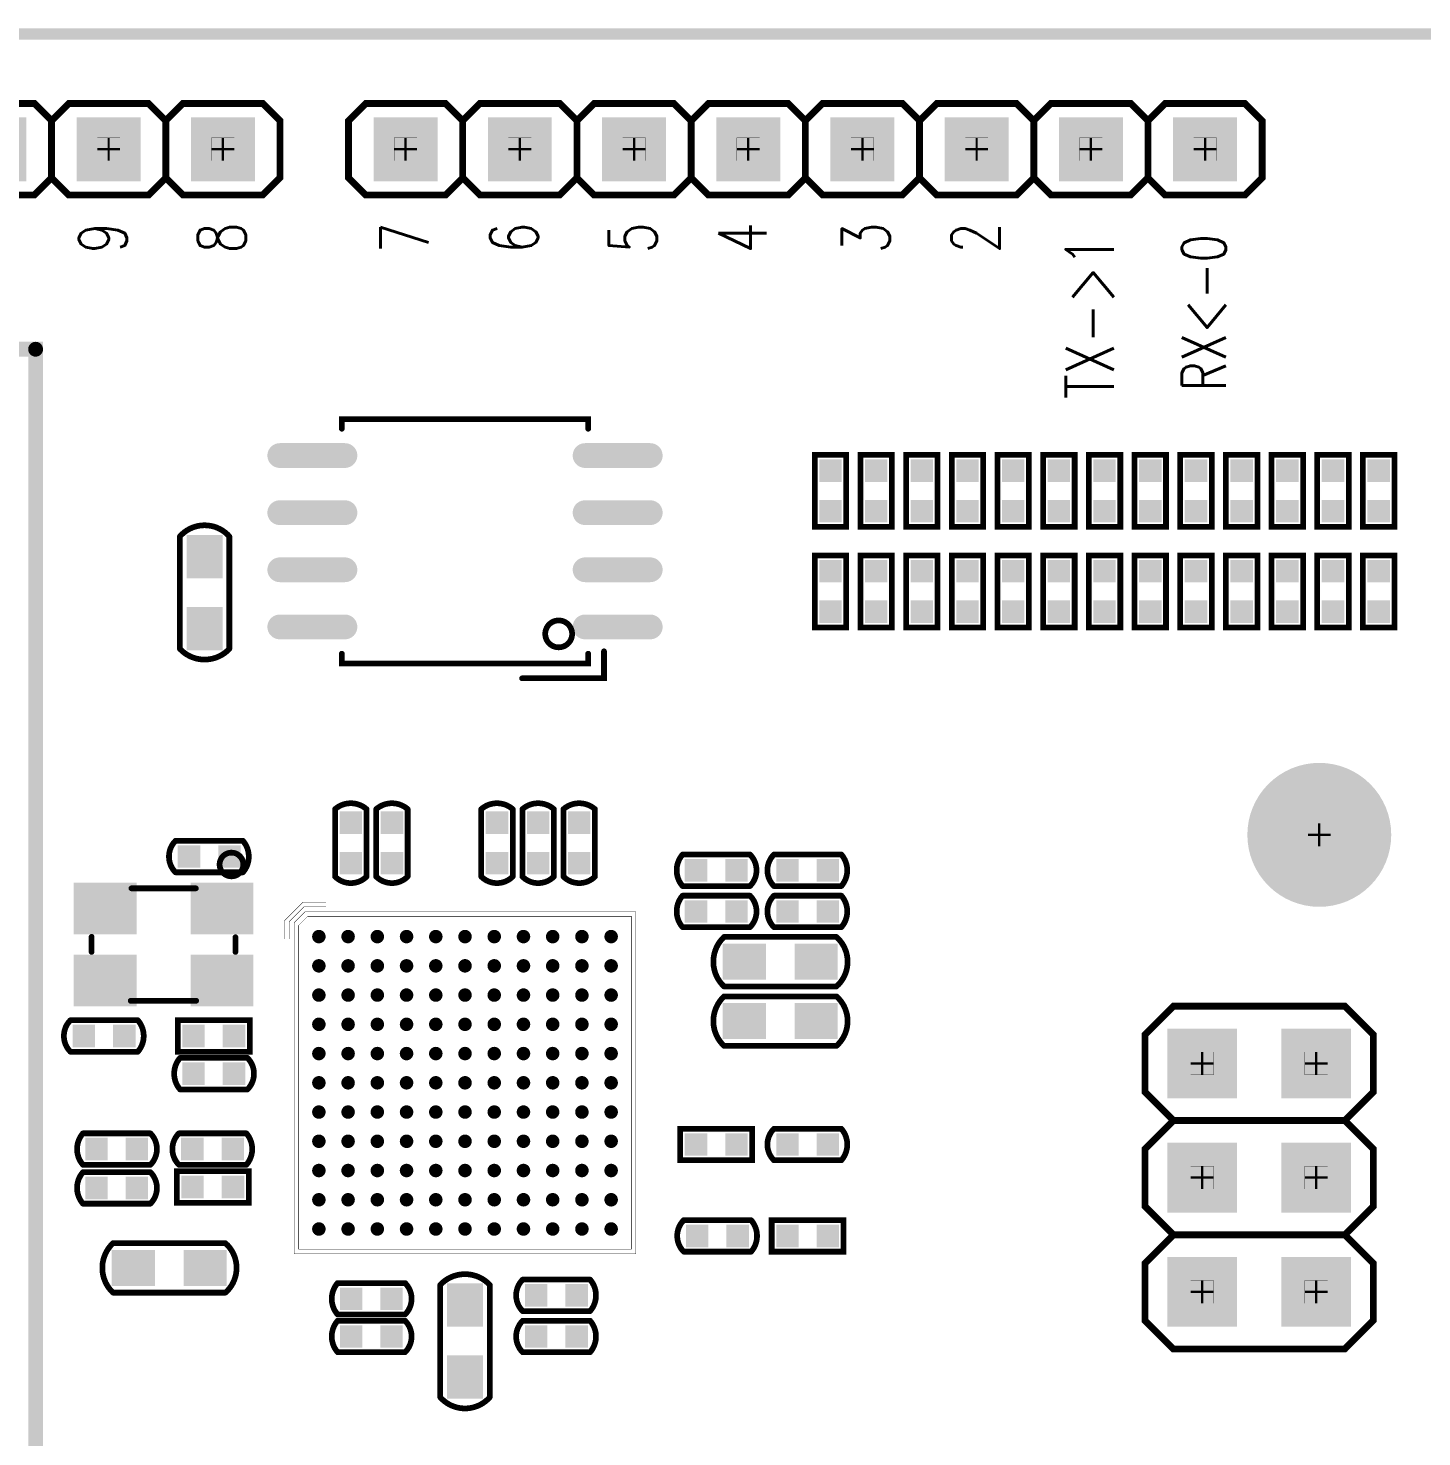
# Model space of a CAD drawing. Extents: x -3 to 111, y -1 to 54.
# Drawn here: x 37.22 to 68.22, y 22.15 to 53.47 of the extents above; entities that cross this region are included whole.
import ezdxf
from ezdxf.enums import TextEntityAlignment as Align

# ---------------------------------------------------------------- set-up
doc = ezdxf.new("R2010")
doc.units = 0
for name, color, linetype in [('2D_LINE_126', 2, 'CONTINUOUS'), ('BOARD_OUTLINE_00', 254, 'CONTINUOUS'), ('DRIL_NPLTE_THRU_01', 176, 'CONTINUOUS'), ('DRIL_NPLTE_THRU_02', 23, 'CONTINUOUS'), ('DRIL_NPLTE_THRU_03', 6, 'CONTINUOUS'), ('DRIL_NPLTE_THRU_04', 176, 'CONTINUOUS'), ('DRIL_PLTE_THRU_01', 176, 'CONTINUOUS'), ('DRIL_PLTE_THRU_02', 23, 'CONTINUOUS'), ('DRIL_PLTE_THRU_03', 6, 'CONTINUOUS'), ('DRIL_PLTE_THRU_04', 176, 'CONTINUOUS'), ('DRIL_SYMBOL', 254, 'CONTINUOUS'), ('PADS_BOT', 254, 'CONTINUOUS'), ('PADS_INNER', 254, 'CONTINUOUS'), ('PADS_TOP', 254, 'CONTINUOUS'), ('PART_TOP_2DLINE_00', 254, 'CONTINUOUS'), ('PART_TOP_2DLINE_01', 254, 'CONTINUOUS'), ('PART_TOP_COPPER_126', 254, 'CONTINUOUS'), ('TEXT_126', 2, 'CONTINUOUS')]:
    doc.layers.add(name, color=color, linetype=linetype)
doc.styles.add('W0$1524', font='simplex', dxfattribs={"width": 0.75})

# ---------------------------------------------------------------- blocks, each defined once
blk = doc.blocks.new('BOARD_1')
at = {"layer": 'BOARD_OUTLINE_00', "const_width": 0.254}
blk.add_lwpolyline([(22.209, 77.724, 0.414214), (21.209, 76.724), (21.209, 25.384, 0.414214), (22.209, 24.384), (128.905, 24.384, 0.414214), (129.921, 25.384), (129.921, 76.724, 0.406566), (128.905, 77.724)], format="xyb", close=True, dxfattribs=at)
blk = doc.blocks.new('SMOOTH_0$3302')
at = {"const_width": 0.1651}
blk.add_lwpolyline([(-0.08255, 0, 1), (0.08255, 0, 1)], format="xyb", close=True, dxfattribs=at)
blk = doc.blocks.new('DRAWING_17')
at = {"layer": '2D_LINE_126', "const_width": 0.3302}
blk.add_lwpolyline([(0.8128, 0.3048), (18.796, 0.3048), (18.796, -24.4856), (39.8272, -24.4856), (39.8272, -39.412926), (0.8128, -39.412926)], close=True, dxfattribs=at)
at = {"layer": '2D_LINE_126'}
blk.add_blockref('SMOOTH_0$3302', (18.796, 0.3048), dxfattribs=at)
blk = doc.blocks.new('SMOOTH_0$127')
at = {"const_width": 0.0635}
blk.add_lwpolyline([(-0.03175, 0, 1), (0.03175, 0, 1)], format="xyb", close=True, dxfattribs=at)
blk = doc.blocks.new('PART_BODY_TOP_150')
at = {"layer": 'PART_TOP_2DLINE_00', "const_width": 0.127}
blk.add_lwpolyline([(0.75, -0.35, 0.414214), (0.75, 0.35), (-0.75, 0.35, 0.373387), (-0.75, -0.35)], format="xyb", close=True, dxfattribs=at)
at = {"layer": 'PART_TOP_2DLINE_00'}
for p in [(-0.75, 0.35), (0.75, 0.35), (-0.75, -0.35), (0.75, -0.35)]:
    blk.add_blockref('SMOOTH_0$127', p, dxfattribs=at)
blk = doc.blocks.new('DRIL_HOLE_0')
blk.add_lwpolyline([(0, 0, 1), (0, 0, 1)], format="xyb", close=True)
blk = doc.blocks.new('PAD_0')
blk.add_lwpolyline([(0, 0, 1), (0, 0, 1)], format="xyb", close=True)
blk = doc.blocks.new('PAD_1')
at = {"const_width": 0.5}
blk.add_lwpolyline([(-0.25, 0), (0.25, 0)], dxfattribs=at)
blk = doc.blocks.new('STK_TOP_6')
at = {"layer": 'DRIL_PLTE_THRU_01'}
blk.add_blockref('DRIL_HOLE_0', (0, 0), dxfattribs=at)
at = {"layer": 'DRIL_PLTE_THRU_02'}
blk.add_blockref('DRIL_HOLE_0', (0, 0), dxfattribs=at)
at = {"layer": 'DRIL_PLTE_THRU_03'}
blk.add_blockref('DRIL_HOLE_0', (0, 0), dxfattribs=at)
at = {"layer": 'DRIL_PLTE_THRU_04'}
blk.add_blockref('DRIL_HOLE_0', (0, 0), dxfattribs=at)
at = {"layer": 'PADS_BOT'}
blk.add_blockref('PAD_0', (0, 0), dxfattribs=at)
at = {"layer": 'PADS_INNER'}
blk.add_blockref('PAD_0', (0, 0), dxfattribs=at)
at = {"layer": 'PADS_TOP'}
blk.add_blockref('PAD_1', (0, 0), dxfattribs=at)
blk = doc.blocks.new('STK_TOP_7')
at = {"layer": 'DRIL_PLTE_THRU_01'}
blk.add_blockref('DRIL_HOLE_0', (0, 0), dxfattribs=at)
at = {"layer": 'DRIL_PLTE_THRU_02'}
blk.add_blockref('DRIL_HOLE_0', (0, 0), dxfattribs=at)
at = {"layer": 'DRIL_PLTE_THRU_03'}
blk.add_blockref('DRIL_HOLE_0', (0, 0), dxfattribs=at)
at = {"layer": 'DRIL_PLTE_THRU_04'}
blk.add_blockref('DRIL_HOLE_0', (0, 0), dxfattribs=at)
at = {"layer": 'PADS_BOT'}
blk.add_blockref('PAD_0', (0, 0), dxfattribs=at)
at = {"layer": 'PADS_INNER'}
blk.add_blockref('PAD_0', (0, 0), dxfattribs=at)
at = {"layer": 'PADS_TOP'}
blk.add_blockref('PAD_1', (0, 0), dxfattribs=at)
blk = doc.blocks.new('SYM_TOP_5')
for name, p in [('PART_BODY_TOP_150', (0, 0)), ('STK_TOP_6', (-0.45, 0)), ('STK_TOP_7', (0.45, 0))]:
    blk.add_blockref(name, p)
blk = doc.blocks.new('PART_TOP_6')
blk.add_blockref('SYM_TOP_5', (0, 0))
blk = doc.blocks.new('PART_TOP_7')
blk.add_blockref('SYM_TOP_5', (0, 0))
blk = doc.blocks.new('PART_TOP_8')
blk.add_blockref('SYM_TOP_5', (0, 0))
blk = doc.blocks.new('PART_BODY_TOP_151')
at = {"layer": 'PART_TOP_2DLINE_01', "const_width": 0.127}
blk.add_lwpolyline([(1.25, -0.55, 0.432739), (1.25, 0.55), (-1.25, 0.55, 0.450467), (-1.25, -0.55)], format="xyb", close=True, dxfattribs=at)
at = {"layer": 'PART_TOP_2DLINE_01'}
for p in [(-1.25, 0.55), (1.25, 0.55), (-1.25, -0.55), (1.25, -0.55)]:
    blk.add_blockref('SMOOTH_0$127', p, dxfattribs=at)
blk = doc.blocks.new('PAD_3')
at = {"const_width": 0.8}
blk.add_lwpolyline([(-0.48, 0), (0.48, 0)], dxfattribs=at)
blk = doc.blocks.new('STK_TOP_8')
at = {"layer": 'DRIL_PLTE_THRU_01'}
blk.add_blockref('DRIL_HOLE_0', (0, 0), dxfattribs=at)
at = {"layer": 'DRIL_PLTE_THRU_02'}
blk.add_blockref('DRIL_HOLE_0', (0, 0), dxfattribs=at)
at = {"layer": 'DRIL_PLTE_THRU_03'}
blk.add_blockref('DRIL_HOLE_0', (0, 0), dxfattribs=at)
at = {"layer": 'DRIL_PLTE_THRU_04'}
blk.add_blockref('DRIL_HOLE_0', (0, 0), dxfattribs=at)
at = {"layer": 'PADS_BOT'}
blk.add_blockref('PAD_0', (0, 0), dxfattribs=at)
at = {"layer": 'PADS_INNER'}
blk.add_blockref('PAD_0', (0, 0), dxfattribs=at)
at = {"layer": 'PADS_TOP'}
blk.add_blockref('PAD_3', (0, 0), dxfattribs=at)
blk = doc.blocks.new('SYM_TOP_6')
for name, p in [('STK_TOP_8', (-0.8, 0)), ('PART_BODY_TOP_151', (0, 0)), ('STK_TOP_8', (0.8, 0))]:
    blk.add_blockref(name, p)
blk = doc.blocks.new('PART_TOP_9')
blk.add_blockref('SYM_TOP_6', (0, 0))
blk = doc.blocks.new('PART_BODY_TOP_173')
at = {"layer": 'PART_TOP_2DLINE_01', "const_width": 0.127}
blk.add_lwpolyline([(-0.8, -0.35), (-0.8, 0.35), (0.8, 0.35), (0.8, -0.35)], close=True, dxfattribs=at)
at = {"layer": 'PART_TOP_2DLINE_01'}
for p in [(-0.8, 0.35), (0.8, 0.35), (-0.8, -0.35), (0.8, -0.35)]:
    blk.add_blockref('SMOOTH_0$127', p, dxfattribs=at)
blk = doc.blocks.new('SYM_TOP_28')
for name, p in [('PART_BODY_TOP_173', (0, 0)), ('STK_TOP_7', (-0.45, 0)), ('STK_TOP_7', (0.45, 0))]:
    blk.add_blockref(name, p)
blk = doc.blocks.new('PART_TOP_10')
blk.add_blockref('SYM_TOP_28', (0, 0))
blk = doc.blocks.new('PART_TOP_11')
blk.add_blockref('SYM_TOP_6', (0, 0))
blk = doc.blocks.new('PART_BODY_TOP_189')
at = {"layer": 'PART_TOP_2DLINE_01', "const_width": 0.127}
for points in [[(-0.726, 1.25), (0.73, 1.25)], [(-1.6, -0.164), (-1.6, 0.163)], [(1.6, -0.172), (1.6, 0.163)], [(-0.72, -1.25), (0.715, -1.25)]]:
    blk.add_lwpolyline(points, dxfattribs=at)
blk.add_lwpolyline([(-1.247, -1.78, 1), (-1.774, -1.78, 1)], format="xyb", close=True, dxfattribs=at)
at = {"layer": 'PART_TOP_2DLINE_01'}
for p in [(-0.726, 1.25), (0.73, 1.25), (-1.6, 0.163), (1.6, 0.163), (-1.6, -0.164), (1.6, -0.172), (-0.72, -1.25), (0.715, -1.25)]:
    blk.add_blockref('SMOOTH_0$127', p, dxfattribs=at)
blk = doc.blocks.new('PAD_2')
at = {"const_width": 1.15}
blk.add_lwpolyline([(-0.7, 0), (0.7, 0)], dxfattribs=at)
blk = doc.blocks.new('STK_TOP_65')
at = {"layer": 'DRIL_PLTE_THRU_01'}
blk.add_blockref('DRIL_HOLE_0', (0, 0), dxfattribs=at)
at = {"layer": 'DRIL_PLTE_THRU_02'}
blk.add_blockref('DRIL_HOLE_0', (0, 0), dxfattribs=at)
at = {"layer": 'DRIL_PLTE_THRU_03'}
blk.add_blockref('DRIL_HOLE_0', (0, 0), dxfattribs=at)
at = {"layer": 'DRIL_PLTE_THRU_04'}
blk.add_blockref('DRIL_HOLE_0', (0, 0), dxfattribs=at)
at = {"layer": 'PADS_BOT'}
blk.add_blockref('PAD_0', (0, 0), dxfattribs=at)
at = {"layer": 'PADS_INNER'}
blk.add_blockref('PAD_0', (0, 0), dxfattribs=at)
at = {"layer": 'PADS_TOP'}
blk.add_blockref('PAD_2', (0, 0), dxfattribs=at)
blk = doc.blocks.new('SYM_TOP_44')
for name, p in [('STK_TOP_65', (-1.3, 0.8)), ('PART_BODY_TOP_189', (0, 0)), ('STK_TOP_65', (1.3, 0.8)), ('STK_TOP_65', (-1.3, -0.8)), ('STK_TOP_65', (1.3, -0.8))]:
    blk.add_blockref(name, p)
blk = doc.blocks.new('PART_TOP_12')
blk.add_blockref('SYM_TOP_44', (0, 0))
blk = doc.blocks.new('SMOOTH_0$009906')
at = {"const_width": 0.004953}
blk.add_lwpolyline([(-0.002476, 0, 1), (0.002476, 0, 1)], format="xyb", close=True, dxfattribs=at)
blk = doc.blocks.new('PART_BODY_TOP_180')
at = {"layer": 'PART_TOP_2DLINE_01', "const_width": 0.00991}
for points in [[(-4.0132, 3.2004), (-4.0132, 3.6068), (-3.6068, 4.0132), (-3.0988, 4.0132)], [(-3.0988, 3.9116), (-3.5814, 3.9116), (-3.9116, 3.5814), (-3.9116, 3.2004)]]:
    blk.add_lwpolyline(points, dxfattribs=at)
for points in [[(-3.8, -3.8), (3.8, -3.8), (3.8, 3.8), (-3.56, 3.8), (-3.8, 3.56)], [(3.7, 3.7), (-3.5, 3.7), (-3.7, 3.5), (-3.7, -3.7), (3.7, -3.7)]]:
    blk.add_lwpolyline(points, close=True, dxfattribs=at)
at = {"layer": 'PART_TOP_2DLINE_01'}
for p in [(-3.6068, 4.0132), (-3.5814, 3.9116), (-3.56, 3.8), (-3.0988, 4.0132), (-3.0988, 3.9116), (3.8, 3.8), (-4.0132, 3.6068), (-3.9116, 3.5814), (-3.8, 3.56), (-3.7, 3.5), (-3.5, 3.7), (3.7, 3.7), (-4.0132, 3.2004), (-3.9116, 3.2004), (-3.7, -3.7), (3.7, -3.7), (-3.8, -3.8), (3.8, -3.8)]:
    blk.add_blockref('SMOOTH_0$009906', p, dxfattribs=at)
blk = doc.blocks.new('PAD_7')
at = {"const_width": 0.15}
blk.add_lwpolyline([(0, -0.075, 1), (0, 0.075, 1)], format="xyb", close=True, dxfattribs=at)
blk = doc.blocks.new('STK_TOP_46')
at = {"layer": 'DRIL_PLTE_THRU_01'}
blk.add_blockref('DRIL_HOLE_0', (0, 0), dxfattribs=at)
at = {"layer": 'DRIL_PLTE_THRU_02'}
blk.add_blockref('DRIL_HOLE_0', (0, 0), dxfattribs=at)
at = {"layer": 'DRIL_PLTE_THRU_03'}
blk.add_blockref('DRIL_HOLE_0', (0, 0), dxfattribs=at)
at = {"layer": 'DRIL_PLTE_THRU_04'}
blk.add_blockref('DRIL_HOLE_0', (0, 0), dxfattribs=at)
at = {"layer": 'PADS_BOT'}
blk.add_blockref('PAD_0', (0, 0), dxfattribs=at)
at = {"layer": 'PADS_INNER'}
blk.add_blockref('PAD_0', (0, 0), dxfattribs=at)
at = {"layer": 'PADS_TOP'}
blk.add_blockref('PAD_7', (0, 0), dxfattribs=at)
blk = doc.blocks.new('SYM_TOP_35')
for name, p in [('PART_BODY_TOP_180', (0, 0)), ('STK_TOP_46', (-3.25, 3.25)), ('STK_TOP_46', (-2.6, 3.25)), ('STK_TOP_46', (-1.95, 3.25)), ('STK_TOP_46', (-1.3, 3.25)), ('STK_TOP_46', (-0.65, 3.25)), ('STK_TOP_46', (0, 3.25)), ('STK_TOP_46', (0.65, 3.25)), ('STK_TOP_46', (1.3, 3.25)), ('STK_TOP_46', (1.95, 3.25)), ('STK_TOP_46', (2.6, 3.25)), ('STK_TOP_46', (3.25, 3.25)), ('STK_TOP_46', (-3.25, 2.6)), ('STK_TOP_46', (-2.6, 2.6)), ('STK_TOP_46', (-1.95, 2.6)), ('STK_TOP_46', (-1.3, 2.6)), ('STK_TOP_46', (-0.65, 2.6)), ('STK_TOP_46', (0, 2.6)), ('STK_TOP_46', (0.65, 2.6)), ('STK_TOP_46', (1.3, 2.6)), ('STK_TOP_46', (1.95, 2.6)), ('STK_TOP_46', (2.6, 2.6)), ('STK_TOP_46', (3.25, 2.6)), ('STK_TOP_46', (-3.25, 1.95)), ('STK_TOP_46', (-2.6, 1.95)), ('STK_TOP_46', (-1.95, 1.95)), ('STK_TOP_46', (-1.3, 1.95)), ('STK_TOP_46', (-0.65, 1.95)), ('STK_TOP_46', (0, 1.95)), ('STK_TOP_46', (0.65, 1.95)), ('STK_TOP_46', (1.3, 1.95)), ('STK_TOP_46', (1.95, 1.95)), ('STK_TOP_46', (2.6, 1.95)), ('STK_TOP_46', (3.25, 1.95)), ('STK_TOP_46', (-3.25, 1.3)), ('STK_TOP_46', (-2.6, 1.3)), ('STK_TOP_46', (-1.95, 1.3)), ('STK_TOP_46', (-1.3, 1.3)), ('STK_TOP_46', (-0.65, 1.3)), ('STK_TOP_46', (0, 1.3)), ('STK_TOP_46', (0.65, 1.3)), ('STK_TOP_46', (1.3, 1.3)), ('STK_TOP_46', (1.95, 1.3)), ('STK_TOP_46', (2.6, 1.3)), ('STK_TOP_46', (3.25, 1.3)), ('STK_TOP_46', (-3.25, 0.65)), ('STK_TOP_46', (-2.6, 0.65)), ('STK_TOP_46', (-1.95, 0.65)), ('STK_TOP_46', (-1.3, 0.65)), ('STK_TOP_46', (-0.65, 0.65)), ('STK_TOP_46', (0, 0.65)), ('STK_TOP_46', (0.65, 0.65)), ('STK_TOP_46', (1.3, 0.65)), ('STK_TOP_46', (1.95, 0.65)), ('STK_TOP_46', (2.6, 0.65)), ('STK_TOP_46', (3.25, 0.65)), ('STK_TOP_46', (-3.25, 0)), ('STK_TOP_46', (-2.6, 0)), ('STK_TOP_46', (-1.95, 0)), ('STK_TOP_46', (-1.3, 0)), ('STK_TOP_46', (-0.65, 0)), ('STK_TOP_46', (0, 0)), ('STK_TOP_46', (0.65, 0)), ('STK_TOP_46', (1.3, 0)), ('STK_TOP_46', (1.95, 0)), ('STK_TOP_46', (2.6, 0)), ('STK_TOP_46', (3.25, 0)), ('STK_TOP_46', (-3.25, -0.65)), ('STK_TOP_46', (-2.6, -0.65)), ('STK_TOP_46', (-1.95, -0.65)), ('STK_TOP_46', (-1.3, -0.65)), ('STK_TOP_46', (-0.65, -0.65)), ('STK_TOP_46', (0, -0.65)), ('STK_TOP_46', (0.65, -0.65)), ('STK_TOP_46', (1.3, -0.65)), ('STK_TOP_46', (1.95, -0.65)), ('STK_TOP_46', (2.6, -0.65)), ('STK_TOP_46', (3.25, -0.65)), ('STK_TOP_46', (-3.25, -1.3)), ('STK_TOP_46', (-2.6, -1.3)), ('STK_TOP_46', (-1.95, -1.3)), ('STK_TOP_46', (-1.3, -1.3)), ('STK_TOP_46', (-0.65, -1.3)), ('STK_TOP_46', (0, -1.3)), ('STK_TOP_46', (0.65, -1.3)), ('STK_TOP_46', (1.3, -1.3)), ('STK_TOP_46', (1.95, -1.3)), ('STK_TOP_46', (2.6, -1.3)), ('STK_TOP_46', (3.25, -1.3)), ('STK_TOP_46', (-3.25, -1.95)), ('STK_TOP_46', (-2.6, -1.95)), ('STK_TOP_46', (-1.95, -1.95)), ('STK_TOP_46', (-1.3, -1.95)), ('STK_TOP_46', (-0.65, -1.95)), ('STK_TOP_46', (0, -1.95)), ('STK_TOP_46', (0.65, -1.95)), ('STK_TOP_46', (1.3, -1.95)), ('STK_TOP_46', (1.95, -1.95)), ('STK_TOP_46', (2.6, -1.95)), ('STK_TOP_46', (3.25, -1.95)), ('STK_TOP_46', (-3.25, -2.6)), ('STK_TOP_46', (-2.6, -2.6)), ('STK_TOP_46', (-1.95, -2.6)), ('STK_TOP_46', (-1.3, -2.6)), ('STK_TOP_46', (-0.65, -2.6)), ('STK_TOP_46', (0, -2.6)), ('STK_TOP_46', (0.65, -2.6)), ('STK_TOP_46', (1.3, -2.6)), ('STK_TOP_46', (1.95, -2.6)), ('STK_TOP_46', (2.6, -2.6)), ('STK_TOP_46', (3.25, -2.6)), ('STK_TOP_46', (-3.25, -3.25)), ('STK_TOP_46', (-2.6, -3.25)), ('STK_TOP_46', (-1.95, -3.25)), ('STK_TOP_46', (-1.3, -3.25)), ('STK_TOP_46', (-0.65, -3.25)), ('STK_TOP_46', (0, -3.25)), ('STK_TOP_46', (0.65, -3.25)), ('STK_TOP_46', (1.3, -3.25)), ('STK_TOP_46', (1.95, -3.25)), ('STK_TOP_46', (2.6, -3.25)), ('STK_TOP_46', (3.25, -3.25))]:
    blk.add_blockref(name, p)
blk = doc.blocks.new('PART_TOP_22')
blk.add_blockref('SYM_TOP_35', (0, 0))
blk = doc.blocks.new('PART_TOP_23')
blk.add_blockref('SYM_TOP_5', (0, 0))
blk = doc.blocks.new('PART_TOP_24')
blk.add_blockref('SYM_TOP_5', (0, 0))
blk = doc.blocks.new('PART_BODY_TOP_178')
at = {"layer": 'PART_TOP_2DLINE_00', "const_width": 0.127}
for points in [[(-2.5, 2.74), (-2.715, 2.74), (-2.715, -2.74), (-2.5, -2.74)], [(2.5, 2.74), (2.715, 2.74), (2.715, -2.74), (2.5, -2.74)], [(-2.447, -3.091), (-3.047, -3.091), (-3.047, -1.269)]]:
    blk.add_lwpolyline(points, dxfattribs=at)
blk.add_lwpolyline([(-2.359, -2.083, 1), (-1.761, -2.083, 1)], format="xyb", close=True, dxfattribs=at)
at = {"layer": 'PART_TOP_2DLINE_00'}
for p in [(-2.715, 2.74), (-2.5, 2.74), (2.5, 2.74), (2.715, 2.74), (-3.047, -1.269), (-2.715, -2.74), (-2.5, -2.74), (2.5, -2.74), (2.715, -2.74), (-3.047, -3.091), (-2.447, -3.091)]:
    blk.add_blockref('SMOOTH_0$127', p, dxfattribs=at)
blk = doc.blocks.new('PAD_8')
at = {"const_width": 0.275}
blk.add_lwpolyline([(-0.725, -0.1375), (0.725, -0.1375, 1), (0.725, 0.1375), (-0.725, 0.1375, 1)], format="xyb", close=True, dxfattribs=at)
blk = doc.blocks.new('STK_TOP_44')
at = {"layer": 'DRIL_NPLTE_THRU_01'}
blk.add_blockref('DRIL_HOLE_0', (0, 0), dxfattribs=at)
at = {"layer": 'DRIL_NPLTE_THRU_02'}
blk.add_blockref('DRIL_HOLE_0', (0, 0), dxfattribs=at)
at = {"layer": 'DRIL_NPLTE_THRU_03'}
blk.add_blockref('DRIL_HOLE_0', (0, 0), dxfattribs=at)
at = {"layer": 'DRIL_NPLTE_THRU_04'}
blk.add_blockref('DRIL_HOLE_0', (0, 0), dxfattribs=at)
at = {"layer": 'PADS_BOT'}
blk.add_blockref('PAD_0', (0, 0), dxfattribs=at)
at = {"layer": 'PADS_INNER'}
blk.add_blockref('PAD_0', (0, 0), dxfattribs=at)
at = {"layer": 'PADS_TOP', "rotation": 90}
blk.add_blockref('PAD_8', (0, 0), dxfattribs=at)
blk = doc.blocks.new('SYM_TOP_33')
for name, p in [('STK_TOP_44', (-1.905, 3.395)), ('STK_TOP_44', (-0.635, 3.395)), ('STK_TOP_44', (0.635, 3.395)), ('STK_TOP_44', (1.905, 3.395)), ('PART_BODY_TOP_178', (0, 0)), ('STK_TOP_44', (-1.905, -3.395)), ('STK_TOP_44', (-0.635, -3.395)), ('STK_TOP_44', (0.635, -3.395)), ('STK_TOP_44', (1.905, -3.395))]:
    blk.add_blockref(name, p)
blk = doc.blocks.new('PART_TOP_25')
blk.add_blockref('SYM_TOP_33', (0, 0))
blk = doc.blocks.new('PART_TOP_42')
blk.add_blockref('SYM_TOP_5', (0, 0))
blk = doc.blocks.new('PART_TOP_43')
blk.add_blockref('SYM_TOP_5', (0, 0))
blk = doc.blocks.new('PART_TOP_44')
blk.add_blockref('SYM_TOP_28', (0, 0))
blk = doc.blocks.new('PART_TOP_45')
blk.add_blockref('SYM_TOP_5', (0, 0))
blk = doc.blocks.new('PART_TOP_46')
blk.add_blockref('SYM_TOP_5', (0, 0))
blk = doc.blocks.new('PART_TOP_47')
blk.add_blockref('SYM_TOP_5', (0, 0))
blk = doc.blocks.new('PART_TOP_112')
blk.add_blockref('SYM_TOP_28', (0, 0))
blk = doc.blocks.new('PART_TOP_113')
blk.add_blockref('SYM_TOP_28', (0, 0))
blk = doc.blocks.new('PART_TOP_115')
blk.add_blockref('SYM_TOP_6', (0, 0))
blk = doc.blocks.new('SMOOTH_0$1524')
at = {"const_width": 0.0762}
blk.add_lwpolyline([(-0.0381, 0, 1), (0.0381, 0, 1)], format="xyb", close=True, dxfattribs=at)
blk = doc.blocks.new('SMOOTH_0$00254')
at = {"const_width": 0.00127}
blk.add_lwpolyline([(-0.001, 0, 1), (0.001, 0, 1)], format="xyb", close=True, dxfattribs=at)
blk = doc.blocks.new('PART_BODY_TOP_192')
at = {"layer": 'PART_TOP_2DLINE_00', "const_width": 0.152}
for points in [[(-1.27, -1.905), (-1.905, -2.54), (-3.175, -2.54), (-3.81, -1.905), (-3.81, 1.905), (-3.175, 2.54), (-1.905, 2.54), (-1.27, 1.905)], [(1.27, -1.905), (0.635, -2.54), (-0.635, -2.54), (-1.27, -1.905), (-1.27, 1.905), (-0.635, 2.54), (0.635, 2.54), (1.27, 1.905)]]:
    blk.add_lwpolyline(points, dxfattribs=at)
blk.add_lwpolyline([(1.27, -1.905), (1.27, 1.905), (1.905, 2.54), (3.175, 2.54), (3.81, 1.905), (3.81, -1.905), (3.175, -2.54), (1.905, -2.54)], close=True, dxfattribs=at)
at = {"layer": 'PART_TOP_COPPER_126', "const_width": 0.00254}
for points in [[(-2.794, 1.016), (-2.286, 1.016), (-2.286, 1.524), (-2.794, 1.524)], [(-0.254, 1.016), (0.254, 1.016), (0.254, 1.524), (-0.254, 1.524)], [(2.286, 1.016), (2.794, 1.016), (2.794, 1.524), (2.286, 1.524)], [(-2.794, -1.524), (-2.286, -1.524), (-2.286, -1.016), (-2.794, -1.016)], [(-0.254, -1.524), (0.254, -1.524), (0.254, -1.016), (-0.254, -1.016)], [(2.286, -1.524), (2.794, -1.524), (2.794, -1.016), (2.286, -1.016)]]:
    blk.add_lwpolyline(points, close=True, dxfattribs=at)
at = {"layer": 'PART_TOP_2DLINE_00'}
for p in [(-3.175, 2.54), (-1.905, 2.54), (-0.635, 2.54), (0.635, 2.54), (1.905, 2.54), (3.175, 2.54), (-3.81, 1.905), (-1.27, 1.905), (-1.27, 1.905), (1.27, 1.905), (1.27, 1.905), (3.81, 1.905), (-3.81, -1.905), (-1.27, -1.905), (-1.27, -1.905), (1.27, -1.905), (1.27, -1.905), (3.81, -1.905), (-3.175, -2.54), (-1.905, -2.54), (-0.635, -2.54), (0.635, -2.54), (1.905, -2.54), (3.175, -2.54)]:
    blk.add_blockref('SMOOTH_0$1524', p, dxfattribs=at)
at = {"layer": 'PART_TOP_COPPER_126'}
for p in [(-2.794, 1.524), (-2.286, 1.524), (-0.254, 1.524), (0.254, 1.524), (2.286, 1.524), (2.794, 1.524), (-2.794, 1.016), (-2.286, 1.016), (-0.254, 1.016), (0.254, 1.016), (2.286, 1.016), (2.794, 1.016), (-2.794, -1.016), (-2.286, -1.016), (-0.254, -1.016), (0.254, -1.016), (2.286, -1.016), (2.794, -1.016), (-2.794, -1.524), (-2.286, -1.524), (-0.254, -1.524), (0.254, -1.524), (2.286, -1.524), (2.794, -1.524)]:
    blk.add_blockref('SMOOTH_0$00254', p, dxfattribs=at)
blk = doc.blocks.new('DRIL_SYMBOL_0$95')
at = {"layer": 'DRIL_SYMBOL', "const_width": 0.0508}
for points in [[(-0.254, 0), (0.254, 0)], [(0, -0.254), (0, 0.254)]]:
    blk.add_lwpolyline(points, dxfattribs=at)
blk = doc.blocks.new('DRIL_HOLE_0$95')
at = {"const_width": 0.475}
blk.add_lwpolyline([(-0.2375, 0, 1), (0.2375, 0, 1)], format="xyb", close=True, dxfattribs=at)
blk.add_blockref('DRIL_SYMBOL_0$95', (0, 0))
blk = doc.blocks.new('PAD_21')
at = {"const_width": 1.55}
blk.add_lwpolyline([(-0.775, 0), (0.775, 0)], dxfattribs=at)
blk = doc.blocks.new('STK_TOP_69')
at = {"layer": 'DRIL_PLTE_THRU_01'}
blk.add_blockref('DRIL_HOLE_0$95', (0, 0), dxfattribs=at)
at = {"layer": 'DRIL_PLTE_THRU_02'}
blk.add_blockref('DRIL_HOLE_0$95', (0, 0), dxfattribs=at)
at = {"layer": 'DRIL_PLTE_THRU_03'}
blk.add_blockref('DRIL_HOLE_0$95', (0, 0), dxfattribs=at)
at = {"layer": 'DRIL_PLTE_THRU_04'}
blk.add_blockref('DRIL_HOLE_0$95', (0, 0), dxfattribs=at)
at = {"layer": 'PADS_BOT'}
blk.add_blockref('PAD_21', (0, 0), dxfattribs=at)
at = {"layer": 'PADS_INNER'}
blk.add_blockref('PAD_21', (0, 0), dxfattribs=at)
at = {"layer": 'PADS_TOP'}
blk.add_blockref('PAD_21', (0, 0), dxfattribs=at)
blk = doc.blocks.new('SYM_TOP_47')
for name, p in [('PART_BODY_TOP_192', (0, 0)), ('STK_TOP_69', (-2.54, 1.27)), ('STK_TOP_69', (0, 1.27)), ('STK_TOP_69', (2.54, 1.27)), ('STK_TOP_69', (-2.54, -1.27)), ('STK_TOP_69', (0, -1.27)), ('STK_TOP_69', (2.54, -1.27))]:
    blk.add_blockref(name, p)
blk = doc.blocks.new('PART_TOP_134')
blk.add_blockref('SYM_TOP_47', (0, 0))
blk = doc.blocks.new('PART_BODY_TOP_163')
at = {"layer": 'PART_TOP_2DLINE_00', "const_width": 0.152}
for points in [[(-10.16, 0.635), (-10.541, 1.016), (-12.319, 1.016), (-12.7, 0.635), (-12.7, -0.635), (-12.319, -1.016), (-10.541, -1.016), (-10.16, -0.635), (-10.16, 0.635), (-9.779, 1.016), (-8.001, 1.016), (-7.62, 0.635)], [(-5.08, 0.635), (-5.461, 1.016), (-7.239, 1.016), (-7.62, 0.635), (-7.62, -0.635), (-7.239, -1.016), (-5.461, -1.016), (-5.08, -0.635)], [(2.54, -0.635), (2.159, -1.016), (0.381, -1.016), (0, -0.635), (0, 0.635), (-0.381, 1.016), (-2.159, 1.016), (-2.54, 0.635)], [(5.08, -0.635), (4.699, -1.016), (2.921, -1.016), (2.54, -0.635), (2.54, 0.635), (2.159, 1.016), (0.381, 1.016), (0, 0.635)], [(5.08, 0.635), (4.699, 1.016), (2.921, 1.016), (2.54, 0.635)], [(10.16, -0.635), (9.779, -1.016), (8.001, -1.016), (7.62, -0.635), (7.62, 0.635), (7.239, 1.016), (5.461, 1.016), (5.08, 0.635), (5.08, -0.635), (5.461, -1.016), (7.239, -1.016), (7.62, -0.635)], [(7.62, 0.635), (8.001, 1.016), (9.779, 1.016), (10.16, 0.635)], [(-7.62, -0.635), (-8.001, -1.016), (-9.779, -1.016), (-10.16, -0.635)], [(0, -0.635), (-0.381, -1.016), (-2.159, -1.016), (-2.54, -0.635)]]:
    blk.add_lwpolyline(points, dxfattribs=at)
for points in [[(-2.921, 1.016), (-4.699, 1.016), (-5.08, 0.635), (-5.08, -0.635), (-4.699, -1.016), (-2.921, -1.016), (-2.54, -0.635), (-2.54, 0.635)], [(10.16, 0.635), (10.16, -0.635), (10.541, -1.016), (12.319, -1.016), (12.7, -0.635), (12.7, 0.635), (12.319, 1.016), (10.541, 1.016)]]:
    blk.add_lwpolyline(points, close=True, dxfattribs=at)
at = {"layer": 'PART_TOP_COPPER_126', "const_width": 0.00254}
for points in [[(-11.684, -0.254), (-11.176, -0.254), (-11.176, 0.254), (-11.684, 0.254)], [(-9.144, -0.254), (-8.636, -0.254), (-8.636, 0.254), (-9.144, 0.254)], [(-6.604, -0.254), (-6.096, -0.254), (-6.096, 0.254), (-6.604, 0.254)], [(-4.064, -0.254), (-3.556, -0.254), (-3.556, 0.254), (-4.064, 0.254)], [(-1.524, -0.254), (-1.016, -0.254), (-1.016, 0.254), (-1.524, 0.254)], [(1.016, -0.254), (1.524, -0.254), (1.524, 0.254), (1.016, 0.254)], [(3.556, -0.254), (4.064, -0.254), (4.064, 0.254), (3.556, 0.254)], [(6.096, -0.254), (6.604, -0.254), (6.604, 0.254), (6.096, 0.254)], [(8.636, -0.254), (9.144, -0.254), (9.144, 0.254), (8.636, 0.254)], [(11.176, -0.254), (11.684, -0.254), (11.684, 0.254), (11.176, 0.254)]]:
    blk.add_lwpolyline(points, close=True, dxfattribs=at)
at = {"layer": 'PART_TOP_2DLINE_00'}
for p in [(-12.319, 1.016), (-10.541, 1.016), (-9.779, 1.016), (-8.001, 1.016), (-7.239, 1.016), (-5.461, 1.016), (-4.699, 1.016), (-2.921, 1.016), (-2.159, 1.016), (-0.381, 1.016), (0.381, 1.016), (2.159, 1.016), (2.921, 1.016), (4.699, 1.016), (5.461, 1.016), (7.239, 1.016), (8.001, 1.016), (9.779, 1.016), (10.541, 1.016), (12.319, 1.016), (-12.7, 0.635), (-10.16, 0.635), (-10.16, 0.635), (-7.62, 0.635), (-7.62, 0.635), (-5.08, 0.635), (-5.08, 0.635), (-2.54, 0.635), (-2.54, 0.635), (0, 0.635), (0, 0.635), (2.54, 0.635), (2.54, 0.635), (5.08, 0.635), (5.08, 0.635), (7.62, 0.635), (7.62, 0.635), (10.16, 0.635), (10.16, 0.635), (12.7, 0.635), (-12.7, -0.635), (-10.16, -0.635), (-10.16, -0.635), (-7.62, -0.635), (-7.62, -0.635), (-5.08, -0.635), (-5.08, -0.635), (-2.54, -0.635), (-2.54, -0.635), (0, -0.635), (0, -0.635), (2.54, -0.635), (2.54, -0.635), (5.08, -0.635), (5.08, -0.635), (7.62, -0.635), (7.62, -0.635), (10.16, -0.635), (10.16, -0.635), (12.7, -0.635), (-12.319, -1.016), (-10.541, -1.016), (-9.779, -1.016), (-8.001, -1.016), (-7.239, -1.016), (-5.461, -1.016), (-4.699, -1.016), (-2.921, -1.016), (-2.159, -1.016), (-0.381, -1.016), (0.381, -1.016), (2.159, -1.016), (2.921, -1.016), (4.699, -1.016), (5.461, -1.016), (7.239, -1.016), (8.001, -1.016), (9.779, -1.016), (10.541, -1.016), (12.319, -1.016)]:
    blk.add_blockref('SMOOTH_0$1524', p, dxfattribs=at)
at = {"layer": 'PART_TOP_COPPER_126'}
for p in [(-11.684, 0.254), (-11.176, 0.254), (-9.144, 0.254), (-8.636, 0.254), (-6.604, 0.254), (-6.096, 0.254), (-4.064, 0.254), (-3.556, 0.254), (-1.524, 0.254), (-1.016, 0.254), (1.016, 0.254), (1.524, 0.254), (3.556, 0.254), (4.064, 0.254), (6.096, 0.254), (6.604, 0.254), (8.636, 0.254), (9.144, 0.254), (11.176, 0.254), (11.684, 0.254), (-11.684, -0.254), (-11.176, -0.254), (-9.144, -0.254), (-8.636, -0.254), (-6.604, -0.254), (-6.096, -0.254), (-4.064, -0.254), (-3.556, -0.254), (-1.524, -0.254), (-1.016, -0.254), (1.016, -0.254), (1.524, -0.254), (3.556, -0.254), (4.064, -0.254), (6.096, -0.254), (6.604, -0.254), (8.636, -0.254), (9.144, -0.254), (11.176, -0.254), (11.684, -0.254)]:
    blk.add_blockref('SMOOTH_0$00254', p, dxfattribs=at)
blk = doc.blocks.new('DRIL_SYMBOL_0$8500006667')
at = {"layer": 'DRIL_SYMBOL', "const_width": 0.0508}
for points in [[(-0.254, 0), (0.254, 0)], [(0, -0.254), (0, 0.254)]]:
    blk.add_lwpolyline(points, dxfattribs=at)
blk = doc.blocks.new('DRIL_HOLE_0$8500006667')
at = {"const_width": 0.425}
blk.add_lwpolyline([(-0.2125, 0, 1), (0.2125, 0, 1)], format="xyb", close=True, dxfattribs=at)
blk.add_blockref('DRIL_SYMBOL_0$8500006667', (0, 0))
blk = doc.blocks.new('PAD_28')
at = {"const_width": 1.4224}
blk.add_lwpolyline([(-0.7112, 0), (0.7112, 0)], dxfattribs=at)
blk = doc.blocks.new('STK_TOP_29')
at = {"layer": 'DRIL_PLTE_THRU_01'}
blk.add_blockref('DRIL_HOLE_0$8500006667', (0, 0), dxfattribs=at)
at = {"layer": 'DRIL_PLTE_THRU_02'}
blk.add_blockref('DRIL_HOLE_0$8500006667', (0, 0), dxfattribs=at)
at = {"layer": 'DRIL_PLTE_THRU_03'}
blk.add_blockref('DRIL_HOLE_0$8500006667', (0, 0), dxfattribs=at)
at = {"layer": 'DRIL_PLTE_THRU_04'}
blk.add_blockref('DRIL_HOLE_0$8500006667', (0, 0), dxfattribs=at)
at = {"layer": 'PADS_BOT', "rotation": 90}
blk.add_blockref('PAD_28', (0, 0), dxfattribs=at)
at = {"layer": 'PADS_INNER', "rotation": 90}
blk.add_blockref('PAD_28', (0, 0), dxfattribs=at)
at = {"layer": 'PADS_TOP', "rotation": 90}
blk.add_blockref('PAD_28', (0, 0), dxfattribs=at)
blk = doc.blocks.new('SYM_TOP_18')
for name, p in [('STK_TOP_29', (-11.43, 0)), ('STK_TOP_29', (-8.89, 0)), ('STK_TOP_29', (-6.35, 0)), ('STK_TOP_29', (-3.81, 0)), ('STK_TOP_29', (-1.27, 0)), ('STK_TOP_29', (1.27, 0)), ('STK_TOP_29', (3.81, 0)), ('STK_TOP_29', (6.35, 0)), ('STK_TOP_29', (8.89, 0)), ('STK_TOP_29', (11.43, 0)), ('PART_BODY_TOP_163', (0, 0))]:
    blk.add_blockref(name, p)
blk = doc.blocks.new('PART_TOP_139')
blk.add_blockref('SYM_TOP_18', (0, 0))
blk = doc.blocks.new('PART_TOP_143')
blk.add_blockref('SYM_TOP_6', (0, 0))
blk = doc.blocks.new('PART_TOP_147')
blk.add_blockref('SYM_TOP_5', (0, 0))
blk = doc.blocks.new('PART_TOP_188')
blk.add_blockref('SYM_TOP_5', (0, 0))
blk = doc.blocks.new('DRIL_SYMBOL_3$1999933333')
at = {"layer": 'DRIL_SYMBOL', "const_width": 0.0508}
for points in [[(-0.254, 0), (0.254, 0)], [(0, -0.254), (0, 0.254)]]:
    blk.add_lwpolyline(points, dxfattribs=at)
blk = doc.blocks.new('DRIL_HOLE_3$1999933333')
at = {"const_width": 1.599997}
blk.add_lwpolyline([(-0.799998, 0, 1), (0.799998, 0, 1)], format="xyb", close=True, dxfattribs=at)
blk.add_blockref('DRIL_SYMBOL_3$1999933333', (0, 0))
blk = doc.blocks.new('PAD_39')
at = {"const_width": 1.599997}
blk.add_lwpolyline([(0, -0.799998, 1), (0, 0.799998, 1)], format="xyb", close=True, dxfattribs=at)
blk = doc.blocks.new('STK_TOP_68')
at = {"layer": 'DRIL_NPLTE_THRU_01'}
blk.add_blockref('DRIL_HOLE_3$1999933333', (0, 0), dxfattribs=at)
at = {"layer": 'DRIL_NPLTE_THRU_02'}
blk.add_blockref('DRIL_HOLE_3$1999933333', (0, 0), dxfattribs=at)
at = {"layer": 'DRIL_NPLTE_THRU_03'}
blk.add_blockref('DRIL_HOLE_3$1999933333', (0, 0), dxfattribs=at)
at = {"layer": 'DRIL_NPLTE_THRU_04'}
blk.add_blockref('DRIL_HOLE_3$1999933333', (0, 0), dxfattribs=at)
at = {"layer": 'PADS_BOT'}
blk.add_blockref('PAD_0', (0, 0), dxfattribs=at)
at = {"layer": 'PADS_INNER'}
blk.add_blockref('PAD_0', (0, 0), dxfattribs=at)
at = {"layer": 'PADS_TOP'}
blk.add_blockref('PAD_39', (0, 0), dxfattribs=at)
blk = doc.blocks.new('SYM_TOP_46')
blk.add_blockref('STK_TOP_68', (0, 0))
blk = doc.blocks.new('PART_TOP_193')
blk.add_blockref('SYM_TOP_46', (0, 0))
blk = doc.blocks.new('PART_TOP_241')
blk.add_blockref('SYM_TOP_28', (0, 0))
blk = doc.blocks.new('PART_TOP_242')
blk.add_blockref('SYM_TOP_28', (0, 0))
blk = doc.blocks.new('PART_TOP_243')
blk.add_blockref('SYM_TOP_28', (0, 0))
blk = doc.blocks.new('PART_TOP_244')
blk.add_blockref('SYM_TOP_28', (0, 0))
blk = doc.blocks.new('PART_TOP_245')
blk.add_blockref('SYM_TOP_28', (0, 0))
blk = doc.blocks.new('PART_TOP_246')
blk.add_blockref('SYM_TOP_28', (0, 0))
blk = doc.blocks.new('PART_TOP_247')
blk.add_blockref('SYM_TOP_28', (0, 0))
blk = doc.blocks.new('PART_TOP_248')
blk.add_blockref('SYM_TOP_28', (0, 0))
blk = doc.blocks.new('PART_TOP_249')
blk.add_blockref('SYM_TOP_28', (0, 0))
blk = doc.blocks.new('PART_TOP_250')
blk.add_blockref('SYM_TOP_28', (0, 0))
blk = doc.blocks.new('PART_TOP_251')
blk.add_blockref('SYM_TOP_28', (0, 0))
blk = doc.blocks.new('PART_TOP_252')
blk.add_blockref('SYM_TOP_28', (0, 0))
blk = doc.blocks.new('PART_TOP_253')
blk.add_blockref('SYM_TOP_28', (0, 0))
blk = doc.blocks.new('PART_TOP_254')
blk.add_blockref('SYM_TOP_28', (0, 0))
blk = doc.blocks.new('PART_TOP_255')
blk.add_blockref('SYM_TOP_28', (0, 0))
blk = doc.blocks.new('PART_TOP_256')
blk.add_blockref('SYM_TOP_28', (0, 0))
blk = doc.blocks.new('PART_TOP_257')
blk.add_blockref('SYM_TOP_28', (0, 0))
blk = doc.blocks.new('PART_TOP_258')
blk.add_blockref('SYM_TOP_28', (0, 0))
blk = doc.blocks.new('PART_TOP_259')
blk.add_blockref('SYM_TOP_28', (0, 0))
blk = doc.blocks.new('PART_TOP_260')
blk.add_blockref('SYM_TOP_28', (0, 0))
blk = doc.blocks.new('PART_TOP_261')
blk.add_blockref('SYM_TOP_28', (0, 0))
blk = doc.blocks.new('PART_TOP_262')
blk.add_blockref('SYM_TOP_28', (0, 0))
blk = doc.blocks.new('PART_TOP_263')
blk.add_blockref('SYM_TOP_28', (0, 0))
blk = doc.blocks.new('PART_TOP_264')
blk.add_blockref('SYM_TOP_28', (0, 0))
blk = doc.blocks.new('PART_TOP_265')
blk.add_blockref('SYM_TOP_28', (0, 0))
blk = doc.blocks.new('PART_TOP_266')
blk.add_blockref('SYM_TOP_5', (0, 0))
blk = doc.blocks.new('PART_TOP_267')
blk.add_blockref('SYM_TOP_5', (0, 0))
blk = doc.blocks.new('PART_TOP_268')
blk.add_blockref('SYM_TOP_5', (0, 0))
blk = doc.blocks.new('PART_TOP_269')
blk.add_blockref('SYM_TOP_6', (0, 0))
blk = doc.blocks.new('PART_TOP_271')
blk.add_blockref('SYM_TOP_28', (0, 0))
blk = doc.blocks.new('PART_TOP_272')
blk.add_blockref('SYM_TOP_5', (0, 0))
blk = doc.blocks.new('PART_TOP_273')
blk.add_blockref('SYM_TOP_5', (0, 0))
blk = doc.blocks.new('PART_TOP_274')
blk.add_blockref('SYM_TOP_5', (0, 0))
blk = doc.blocks.new('PART_TOP_275')
blk.add_blockref('SYM_TOP_5', (0, 0))
blk = doc.blocks.new('PART_TOP_278')
blk.add_blockref('SYM_TOP_5', (0, 0))
blk = doc.blocks.new('PART_TOP_280')
blk.add_blockref('SYM_TOP_5', (0, 0))
blk = doc.blocks.new('PART_BODY_TOP_211')
at = {"layer": 'PART_TOP_2DLINE_00', "const_width": 0.152}
for points in [[(-7.62, -0.635), (-8.001, -1.016), (-9.779, -1.016), (-10.16, -0.635), (-10.16, 0.635), (-9.779, 1.016), (-8.001, 1.016), (-7.62, 0.635)], [(-5.08, -0.635), (-5.461, -1.016), (-7.239, -1.016), (-7.62, -0.635), (-7.62, 0.635), (-7.239, 1.016), (-5.461, 1.016), (-5.08, 0.635)], [(-2.54, -0.635), (-2.921, -1.016), (-4.699, -1.016), (-5.08, -0.635), (-5.08, 0.635), (-4.699, 1.016), (-2.921, 1.016), (-2.54, 0.635)], [(0, -0.635), (-0.381, -1.016), (-2.159, -1.016), (-2.54, -0.635), (-2.54, 0.635), (-2.159, 1.016), (-0.381, 1.016), (0, 0.635)], [(2.54, -0.635), (2.159, -1.016), (0.381, -1.016), (0, -0.635), (0, 0.635), (0.381, 1.016), (2.159, 1.016), (2.54, 0.635)], [(5.08, -0.635), (4.699, -1.016), (2.921, -1.016), (2.54, -0.635), (2.54, 0.635), (2.921, 1.016), (4.699, 1.016), (5.08, 0.635)], [(7.62, -0.635), (8.001, -1.016), (9.779, -1.016), (10.16, -0.635), (10.16, 0.635), (9.779, 1.016), (8.001, 1.016), (7.62, 0.635), (7.62, -0.635), (7.239, -1.016), (5.461, -1.016), (5.08, -0.635), (5.08, 0.635), (5.461, 1.016), (7.239, 1.016), (7.62, 0.635)]]:
    blk.add_lwpolyline(points, dxfattribs=at)
at = {"layer": 'PART_TOP_COPPER_126', "const_width": 0.00254}
for points in [[(-9.144, -0.254), (-8.636, -0.254), (-8.636, 0.254), (-9.144, 0.254)], [(-6.604, -0.254), (-6.096, -0.254), (-6.096, 0.254), (-6.604, 0.254)], [(-4.064, -0.254), (-3.556, -0.254), (-3.556, 0.254), (-4.064, 0.254)], [(-1.524, -0.254), (-1.016, -0.254), (-1.016, 0.254), (-1.524, 0.254)], [(1.016, -0.254), (1.524, -0.254), (1.524, 0.254), (1.016, 0.254)], [(3.556, -0.254), (4.064, -0.254), (4.064, 0.254), (3.556, 0.254)], [(6.096, -0.254), (6.604, -0.254), (6.604, 0.254), (6.096, 0.254)], [(8.636, -0.254), (9.144, -0.254), (9.144, 0.254), (8.636, 0.254)]]:
    blk.add_lwpolyline(points, close=True, dxfattribs=at)
at = {"layer": 'PART_TOP_2DLINE_00'}
for p in [(-9.779, 1.016), (-8.001, 1.016), (-7.239, 1.016), (-5.461, 1.016), (-4.699, 1.016), (-2.921, 1.016), (-2.159, 1.016), (-0.381, 1.016), (0.381, 1.016), (2.159, 1.016), (2.921, 1.016), (4.699, 1.016), (5.461, 1.016), (7.239, 1.016), (8.001, 1.016), (9.779, 1.016), (-10.16, 0.635), (-7.62, 0.635), (-7.62, 0.635), (-5.08, 0.635), (-5.08, 0.635), (-2.54, 0.635), (-2.54, 0.635), (0, 0.635), (0, 0.635), (2.54, 0.635), (2.54, 0.635), (5.08, 0.635), (5.08, 0.635), (7.62, 0.635), (7.62, 0.635), (10.16, 0.635), (-10.16, -0.635), (-7.62, -0.635), (-7.62, -0.635), (-5.08, -0.635), (-5.08, -0.635), (-2.54, -0.635), (-2.54, -0.635), (0, -0.635), (0, -0.635), (2.54, -0.635), (2.54, -0.635), (5.08, -0.635), (5.08, -0.635), (7.62, -0.635), (7.62, -0.635), (10.16, -0.635), (-9.779, -1.016), (-8.001, -1.016), (-7.239, -1.016), (-5.461, -1.016), (-4.699, -1.016), (-2.921, -1.016), (-2.159, -1.016), (-0.381, -1.016), (0.381, -1.016), (2.159, -1.016), (2.921, -1.016), (4.699, -1.016), (5.461, -1.016), (7.239, -1.016), (8.001, -1.016), (9.779, -1.016)]:
    blk.add_blockref('SMOOTH_0$1524', p, dxfattribs=at)
at = {"layer": 'PART_TOP_COPPER_126'}
for p in [(-9.144, 0.254), (-8.636, 0.254), (-6.604, 0.254), (-6.096, 0.254), (-4.064, 0.254), (-3.556, 0.254), (-1.524, 0.254), (-1.016, 0.254), (1.016, 0.254), (1.524, 0.254), (3.556, 0.254), (4.064, 0.254), (6.096, 0.254), (6.604, 0.254), (8.636, 0.254), (9.144, 0.254), (-9.144, -0.254), (-8.636, -0.254), (-6.604, -0.254), (-6.096, -0.254), (-4.064, -0.254), (-3.556, -0.254), (-1.524, -0.254), (-1.016, -0.254), (1.016, -0.254), (1.524, -0.254), (3.556, -0.254), (4.064, -0.254), (6.096, -0.254), (6.604, -0.254), (8.636, -0.254), (9.144, -0.254)]:
    blk.add_blockref('SMOOTH_0$00254', p, dxfattribs=at)
blk = doc.blocks.new('SYM_TOP_66')
for name, p in [('STK_TOP_29', (-8.89, 0)), ('STK_TOP_29', (-6.35, 0)), ('STK_TOP_29', (-3.81, 0)), ('STK_TOP_29', (-1.27, 0)), ('STK_TOP_29', (1.27, 0)), ('STK_TOP_29', (3.81, 0)), ('STK_TOP_29', (6.35, 0)), ('STK_TOP_29', (8.89, 0)), ('PART_BODY_TOP_211', (0, 0))]:
    blk.add_blockref(name, p)
blk = doc.blocks.new('PART_TOP_334')
blk.add_blockref('SYM_TOP_66', (0, 0))

msp = doc.modelspace()

# ---------------------------------------------------------------- block references
for name, p in [('BOARD_1', (-21.209, -24.384)), ('PART_TOP_139', (30.124, 50.775)), ('PART_TOP_334', (54.508, 50.775)), ('DRAWING_17', (18.593, 46.025)), ('PART_TOP_193', (65.938, 35.535)), ('PART_TOP_147', (52.527, 34.747)), ('PART_TOP_24', (52.527, 33.833)), ('PART_TOP_22', (46.939, 30.023)), ('PART_TOP_44', (41.351, 31.064)), ('PART_TOP_42', (41.351, 30.226)), ('PART_TOP_8', (39.192, 28.55)), ('PART_TOP_271', (52.527, 28.651)), ('PART_TOP_7', (39.192, 27.686)), ('PART_TOP_265', (54.559, 26.619)), ('PART_TOP_47', (44.856, 25.222)), ('PART_TOP_46', (44.856, 24.384))]:
    msp.add_blockref(name, p)
for name, p, rotation in [('PART_TOP_25', (46.939, 42.062), 90), ('PART_TOP_112', (55.067, 43.18), 270), ('PART_TOP_263', (56.083, 43.18), 90), ('PART_TOP_261', (57.099, 43.18), 90), ('PART_TOP_259', (58.115, 43.18), 90), ('PART_TOP_257', (59.131, 43.18), 90), ('PART_TOP_255', (60.147, 43.18), 90), ('PART_TOP_253', (61.163, 43.18), 90), ('PART_TOP_251', (62.179, 43.18), 90), ('PART_TOP_249', (63.195, 43.18), 90), ('PART_TOP_247', (64.211, 43.18), 90), ('PART_TOP_245', (65.227, 43.18), 90), ('PART_TOP_243', (66.243, 43.18), 90), ('PART_TOP_241', (67.259, 43.18), 270), ('PART_TOP_11', (41.148, 40.919), 270), ('PART_TOP_113', (55.067, 40.945), 270), ('PART_TOP_264', (56.083, 40.945), 270), ('PART_TOP_262', (57.099, 40.945), 270), ('PART_TOP_260', (58.115, 40.945), 270), ('PART_TOP_258', (59.131, 40.945), 270), ('PART_TOP_256', (60.147, 40.945), 270), ('PART_TOP_254', (61.163, 40.945), 270), ('PART_TOP_252', (62.179, 40.945), 270), ('PART_TOP_250', (63.195, 40.945), 270), ('PART_TOP_248', (64.211, 40.945), 270), ('PART_TOP_246', (65.227, 40.945), 270), ('PART_TOP_244', (66.243, 40.945), 270), ('PART_TOP_242', (67.259, 40.945), 90), ('PART_TOP_280', (44.399, 35.357), 270), ('PART_TOP_278', (45.314, 35.357), 270), ('PART_TOP_23', (47.65, 35.357), 270), ('PART_TOP_273', (48.565, 35.357), 270), ('PART_TOP_188', (49.479, 35.357), 270), ('PART_TOP_45', (41.25, 35.052), 180), ('PART_TOP_12', (40.234, 33.096), 180), ('PART_TOP_266', (54.559, 34.747), 180), ('PART_TOP_267', (54.559, 33.833), 180), ('PART_TOP_269', (53.95, 32.715), 180), ('PART_TOP_143', (53.95, 31.394), 180), ('PART_TOP_134', (64.6, 27.915), 90), ('PART_TOP_43', (38.913, 31.064), 180), ('PART_TOP_6', (41.326, 28.55), 180), ('PART_TOP_268', (54.559, 28.651), 180), ('PART_TOP_10', (41.329, 27.707), 180), ('PART_TOP_272', (52.553, 26.619), 180), ('PART_TOP_9', (40.361, 25.908), 180), ('PART_TOP_115', (46.939, 24.282), 90), ('PART_TOP_274', (48.971, 25.298), 180), ('PART_TOP_275', (48.971, 24.384), 180)]:
    msp.add_blockref(name, p, dxfattribs=dict(rotation=rotation))

# ---------------------------------------------------------------- texts
at = {"layer": 'TEXT_126', "style": 'W0$1524', "width": 0.75}
for s, p in [('9', (39.421, 48.463)), ('8', (42.062, 48.463)), ('7', (46.126, 48.463)), ('6', (48.565, 48.463)), ('5', (51.206, 48.463)), ('4', (53.645, 48.463)), ('3', (56.388, 48.463)), ('2', (58.826, 48.463))]:
    msp.add_text(s, height=1.067, rotation=90, dxfattribs=at).set_placement(p)
for s, height, p in [('TX->1', 1.0668, (60.833, 47.041)), ('RX<-0', 0.9779, (63.373, 47.142))]:
    msp.add_text(s, height=height, rotation=90, dxfattribs=at).set_placement(p, align=Align.MIDDLE_CENTER)

doc.saveas('drawing.dxf')
